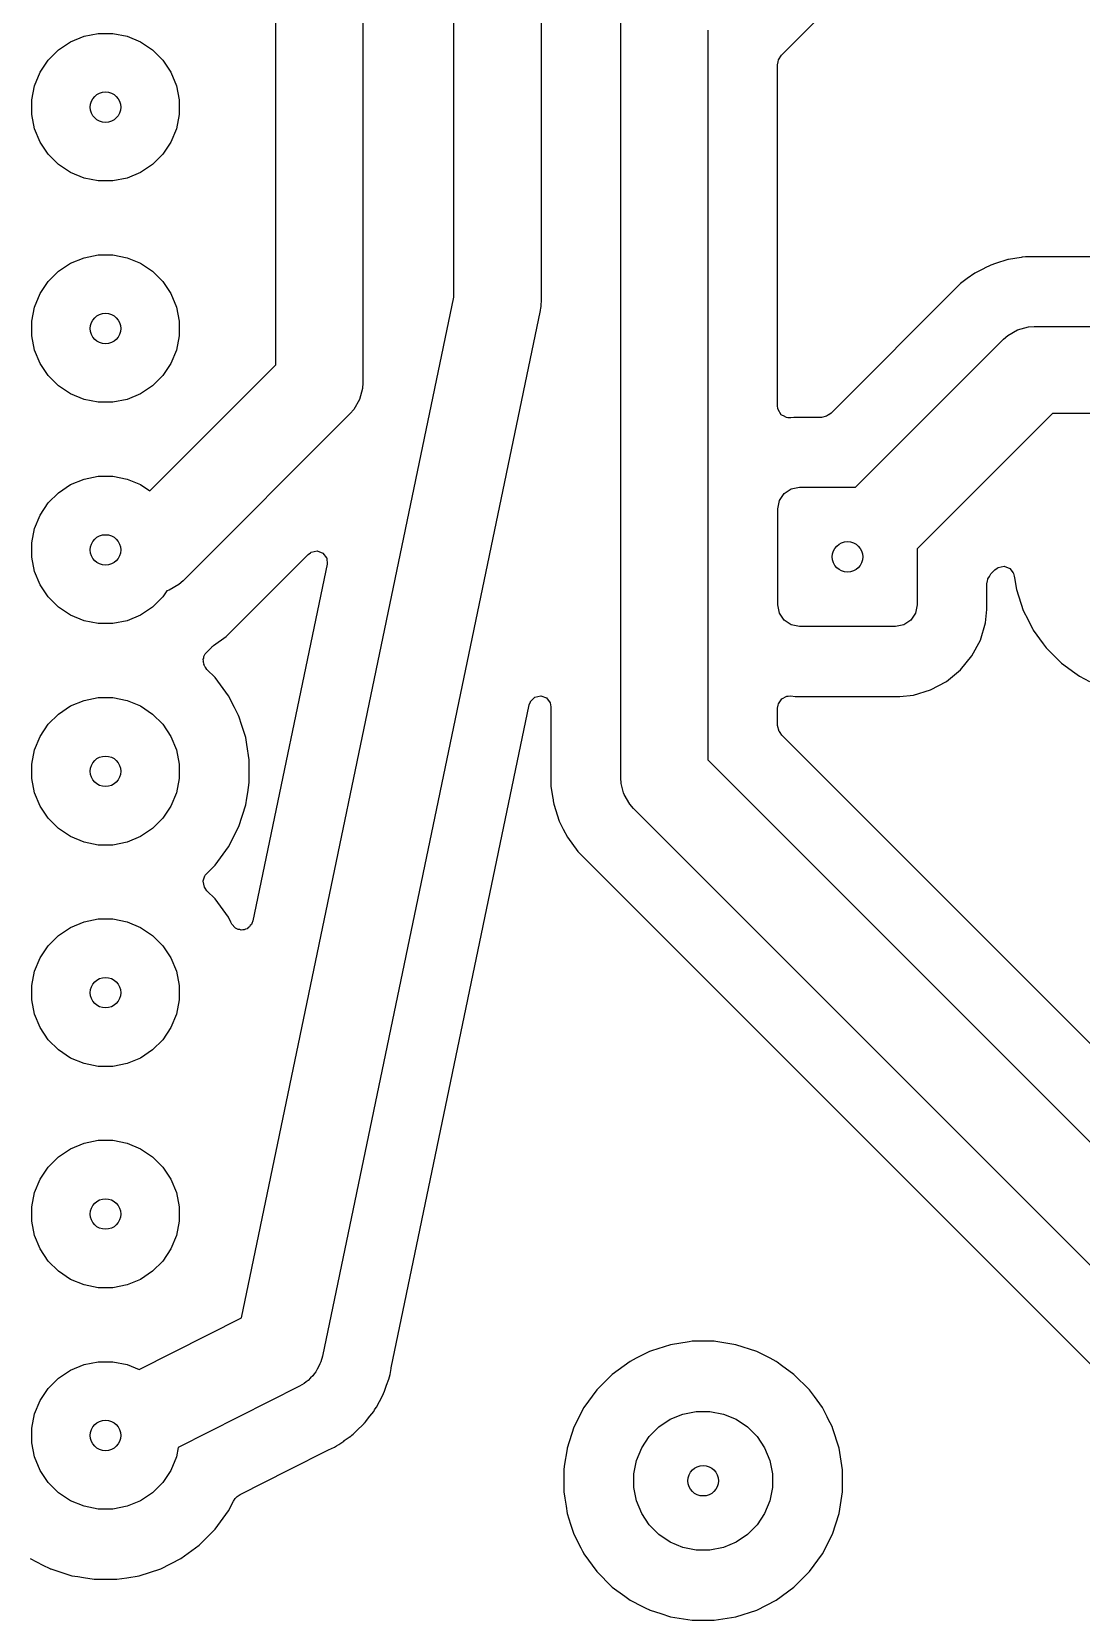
# Model space of a CAD drawing. Header units: millimetres. Extents: x 20 to 124, y -124 to -20.
# Drawn here: x 49.15 to 61.2, y -81.13 to -62.9 of the extents above; entities that cross this region are included whole.
import ezdxf

# ---------------------------------------------------------------- set-up
doc = ezdxf.new("R2010")
doc.units = ezdxf.units.MM
doc.layers.add('B.Cu', color=153, linetype='CONTINUOUS', true_color=0x4d7fc4)

msp = doc.modelspace()

# ---------------------------------------------------------------- linework, layer by layer
at = {"layer": 'B.Cu', "linetype": 'CONTINUOUS'}
for p, q in [((51.9552, -66.725294), (51.9552, -44.7584)), ((52.9552, -44.965506), (52.9552, -66.9324)), ((57.758028, -63.172854), (66.946534, -53.984347)), ((54, -65.948471), (54, -54.5)), ((55, -54.5), (55, -66)), ((55.9138, -71.4638), (55.9138, -62.6779)), ((49.460766, -63.112941), (49.599313, -63.020367)), ((49.599313, -63.020367), (49.753258, -62.956601)), ((49.753258, -62.956601), (49.916685, -62.924093)), ((49.916685, -62.924093), (50.083315, -62.924093)), ((50.083315, -62.924093), (50.246742, -62.956601)), ((50.246742, -62.956601), (50.400687, -63.020367)), ((50.400687, -63.020367), (50.539234, -63.112941)), ((56.9138, -62.885006), (56.9138, -71.256693)), ((49.250367, -63.369313), (49.342941, -63.230766)), ((49.342941, -63.230766), (49.460766, -63.112941)), ((50.539234, -63.112941), (50.657059, -63.230766)), ((50.657059, -63.230766), (50.749633, -63.369313)), ((57.719322, -63.250841), (57.726734, -63.225596)), ((57.726734, -63.225596), (57.758028, -63.172854)), ((49.186601, -63.523258), (49.250367, -63.369313)), ((50.749633, -63.369313), (50.813399, -63.523258)), ((57.7143, -63.285774), (57.719322, -63.250841)), ((57.7143, -67.196104), (57.7143, -63.285774)), ((49.154093, -63.686685), (49.186601, -63.523258)), ((50.813399, -63.523258), (50.845907, -63.686685)), ((49.154093, -63.853315), (49.154093, -63.686685)), ((50.845907, -63.686685), (50.845907, -63.853315)), ((49.186601, -64.016742), (49.154093, -63.853315)), ((50.845907, -63.853315), (50.813399, -64.016742)), ((49.250367, -64.170687), (49.186601, -64.016742)), ((50.813399, -64.016742), (50.749633, -64.170687)), ((49.342941, -64.309234), (49.250367, -64.170687)), ((49.460766, -64.427059), (49.342941, -64.309234)), ((50.657059, -64.309234), (50.539234, -64.427059)), ((50.749633, -64.170687), (50.657059, -64.309234)), ((49.599313, -64.519633), (49.460766, -64.427059)), ((49.753258, -64.583399), (49.599313, -64.519633)), ((50.400687, -64.519633), (50.246742, -64.583399)), ((50.539234, -64.427059), (50.400687, -64.519633)), ((49.916685, -64.615907), (49.753258, -64.583399)), ((50.083315, -64.615907), (49.916685, -64.615907)), ((50.246742, -64.583399), (50.083315, -64.615907)), ((49.460766, -65.652941), (49.599313, -65.560367)), ((49.599313, -65.560367), (49.753258, -65.496601)), ((49.753258, -65.496601), (49.916685, -65.464093)), ((49.916685, -65.464093), (50.083315, -65.464093)), ((50.083315, -65.464093), (50.246742, -65.496601)), ((50.246742, -65.496601), (50.400687, -65.560367)), ((50.400687, -65.560367), (50.539234, -65.652941)), ((60.161876, -65.580981), (60.089632, -65.617793)), ((60.214086, -65.564016), (60.161876, -65.580981)), ((60.214119, -65.564003), (60.214086, -65.564016)), ((60.356561, -65.517723), (60.214119, -65.564003)), ((60.358795, -65.517369), (60.356561, -65.517723)), ((60.366204, -65.516195), (60.358795, -65.517369)), ((60.366209, -65.516195), (60.366204, -65.516195)), ((60.511879, -65.493123), (60.366209, -65.516195)), ((60.523596, -65.491267), (60.511879, -65.493123)), ((60.558745, -65.4857), (60.523596, -65.491267)), ((66.942475, -65.4857), (60.558745, -65.4857)), ((49.250367, -65.909313), (49.342941, -65.770766)), ((49.342941, -65.770766), (49.460766, -65.652941)), ((50.539234, -65.652941), (50.657059, -65.770766)), ((50.657059, -65.770766), (50.749633, -65.909313)), ((59.813875, -65.794238), (58.327541, -67.280573)), ((59.813876, -65.794238), (59.813875, -65.794238)), ((59.813878, -65.794236), (59.813876, -65.794238)), ((59.89229, -65.737266), (59.813878, -65.794236)), ((59.979481, -65.673917), (59.89229, -65.737266)), ((60.086229, -65.619526), (59.979481, -65.673917)), ((60.08624, -65.61952), (60.086229, -65.619526)), ((60.089632, -65.617793), (60.08624, -65.61952)), ((49.186601, -66.063258), (49.250367, -65.909313)), ((50.749633, -65.909313), (50.813399, -66.063258)), ((51.559629, -77.662248), (54, -65.948471)), ((49.154093, -66.226685), (49.186601, -66.063258)), ((50.813399, -66.063258), (50.845907, -66.226685)), ((54.98949, -66.101977), (52.48949, -78.101977)), ((54.993486, -66.073606), (54.98949, -66.101977)), ((54.995722, -66.065263), (54.993486, -66.073606)), ((54.996644, -66.051185), (54.995722, -66.065263)), ((54.998613, -66.037213), (54.996644, -66.051185)), ((55, -66), (54.998126, -66.028588)), ((54.998126, -66.028588), (54.998613, -66.037213)), ((49.154093, -66.393315), (49.154093, -66.226685)), ((50.845907, -66.226685), (50.845907, -66.393315)), ((60.356719, -66.389523), (60.469758, -66.32426)), ((60.469758, -66.32426), (60.595837, -66.290477)), ((60.595837, -66.290477), (60.595852, -66.290477)), ((60.595852, -66.290477), (60.6611, -66.2862)), ((60.6611, -66.2862), (67.55, -66.2862)), ((49.186601, -66.556742), (49.154093, -66.393315)), ((50.845907, -66.393315), (50.813399, -66.556742)), ((58.610194, -68.13), (60.307547, -66.432647)), ((60.307547, -66.432647), (60.35671, -66.389531)), ((60.35671, -66.389531), (60.356719, -66.389523)), ((49.250367, -66.710687), (49.186601, -66.556742)), ((50.813399, -66.556742), (50.749633, -66.710687)), ((49.342941, -66.849234), (49.250367, -66.710687)), ((49.460766, -66.967059), (49.342941, -66.849234)), ((50.508253, -68.17224), (51.9552, -66.725294)), ((50.657059, -66.849234), (50.539234, -66.967059)), ((50.749633, -66.710687), (50.657059, -66.849234)), ((49.599313, -67.059633), (49.460766, -66.967059)), ((49.753258, -67.123399), (49.599313, -67.059633)), ((50.400687, -67.059633), (50.246742, -67.123399)), ((50.539234, -66.967059), (50.400687, -67.059633)), ((52.950923, -66.997663), (52.917232, -67.123399)), ((52.9552, -66.9324), (52.950923, -66.997647)), ((52.950923, -66.997647), (52.950923, -66.997663)), ((49.916685, -67.155907), (49.753258, -67.123399)), ((50.083315, -67.155907), (49.916685, -67.155907)), ((50.246742, -67.123399), (50.083315, -67.155907)), ((52.851861, -67.236796), (52.808753, -67.285953)), ((52.851877, -67.236781), (52.851861, -67.236796)), ((52.91714, -67.123742), (52.851877, -67.236781)), ((52.917232, -67.123399), (52.91714, -67.123742)), ((57.718572, -67.22837), (57.7143, -67.196104)), ((57.721783, -67.240285), (57.718572, -67.22837)), ((57.756211, -67.298019), (57.721783, -67.240285)), ((52.808753, -67.285953), (50.891153, -69.203553)), ((57.797337, -67.319064), (57.756211, -67.298019)), ((57.799544, -67.321156), (57.797337, -67.319064)), ((57.802531, -67.321722), (57.799544, -67.321156)), ((57.81841, -67.329848), (57.802531, -67.321722)), ((57.832939, -67.332603), (57.81841, -67.329848)), ((57.86819, -67.334177), (57.832939, -67.332603)), ((57.898975, -67.331146), (57.86819, -67.334177)), ((57.898976, -67.331146), (57.898975, -67.331146)), ((57.91012, -67.330048), (57.898976, -67.331146)), ((57.915692, -67.3295), (57.91012, -67.330048)), ((58.216772, -67.3295), (57.915692, -67.3295)), ((58.276202, -67.31433), (58.216772, -67.3295)), ((58.29929, -67.301722), (58.276202, -67.31433)), ((58.304236, -67.298019), (58.29929, -67.301722)), ((58.327541, -67.280573), (58.304236, -67.298019)), ((60.868206, -67.2862), (59.3173, -68.837106)), ((67.55, -67.2862), (60.868206, -67.2862)), ((49.460766, -68.192941), (49.599313, -68.100367)), ((49.599313, -68.100367), (49.753258, -68.036601)), ((49.753258, -68.036601), (49.916685, -68.004093)), ((49.916685, -68.004093), (50.083315, -68.004093)), ((50.083315, -68.004093), (50.246742, -68.036601)), ((50.246742, -68.036601), (50.400687, -68.100367)), ((50.400687, -68.100367), (50.508253, -68.17224)), ((57.790523, -68.203223), (57.871629, -68.14903)), ((57.871629, -68.14903), (57.9673, -68.13)), ((57.9673, -68.13), (58.610194, -68.13)), ((49.250367, -68.449313), (49.342941, -68.310766)), ((49.342941, -68.310766), (49.460766, -68.192941)), ((57.7173, -68.38), (57.73633, -68.284329)), ((57.73633, -68.284329), (57.790523, -68.203223)), ((49.186601, -68.603258), (49.250367, -68.449313)), ((57.7173, -69.48), (57.7173, -68.38)), ((49.154093, -68.766685), (49.186601, -68.603258)), ((49.154093, -68.933315), (49.154093, -68.766685)), ((52.324303, -68.902479), (52.352549, -68.881334)), ((52.352549, -68.881334), (52.362484, -68.875909)), ((52.362484, -68.875909), (52.430755, -68.861059)), ((52.430755, -68.861059), (52.496219, -68.885476)), ((52.496219, -68.885476), (52.53809, -68.94141)), ((59.3173, -68.837106), (59.3173, -69.48)), ((49.186601, -69.096742), (49.154093, -68.933315)), ((51.384819, -69.841966), (52.324303, -68.902479)), ((52.544061, -69.012069), (51.691622, -73.103777)), ((52.53809, -68.94141), (52.538097, -68.941429)), ((52.538097, -68.941429), (52.538856, -68.943465)), ((52.538856, -68.943465), (52.544061, -69.012069)), ((60.206644, -69.079839), (60.234896, -69.05869)), ((60.234896, -69.05869), (60.246263, -69.052483)), ((60.246263, -69.052483), (60.314537, -69.037635)), ((60.314537, -69.037635), (60.38, -69.062055)), ((60.38, -69.062055), (60.419906, -69.113053)), ((49.250367, -69.250687), (49.186601, -69.096742)), ((49.342941, -69.389234), (49.250367, -69.250687)), ((50.841981, -69.246677), (50.728942, -69.31194)), ((50.841996, -69.246661), (50.841981, -69.246677)), ((50.891153, -69.203553), (50.841996, -69.246661)), ((60.1178, -69.237875), (60.122064, -69.205638)), ((60.1178, -69.531608), (60.1178, -69.237875)), ((60.122064, -69.205638), (60.122432, -69.204269)), ((60.122432, -69.204269), (60.126443, -69.19061)), ((60.126443, -69.19061), (60.127844, -69.184167)), ((60.127844, -69.184167), (60.128633, -69.181239)), ((60.128633, -69.181239), (60.145332, -69.153914)), ((60.145332, -69.153914), (60.160679, -69.125804)), ((60.160679, -69.125804), (60.206644, -69.079839)), ((60.419906, -69.113053), (60.423513, -69.121589)), ((60.423513, -69.121589), (60.431764, -69.150448)), ((60.431764, -69.150448), (60.434653, -69.16868)), ((60.434653, -69.16868), (60.434652, -69.16868)), ((60.434652, -69.16868), (60.434654, -69.168688)), ((60.434654, -69.168688), (60.45621, -69.304786)), ((49.460766, -69.507059), (49.342941, -69.389234)), ((50.657059, -69.389234), (50.539234, -69.507059)), ((50.704291, -69.318545), (50.657059, -69.389234)), ((50.728942, -69.31194), (50.704291, -69.318545)), ((60.45621, -69.304786), (60.45621, -69.304789)), ((60.45621, -69.304789), (60.534061, -69.544385)), ((49.599313, -69.599633), (49.460766, -69.507059)), ((49.753258, -69.663399), (49.599313, -69.599633)), ((50.400687, -69.599633), (50.246742, -69.663399)), ((50.539234, -69.507059), (50.400687, -69.599633)), ((57.73633, -69.575671), (57.7173, -69.48)), ((57.790523, -69.656777), (57.73633, -69.575671)), ((59.29827, -69.575671), (59.244077, -69.656777)), ((59.3173, -69.48), (59.29827, -69.575671)), ((60.1026, -69.685934), (60.1178, -69.531608)), ((60.534061, -69.544385), (60.58934, -69.652877)), ((49.916685, -69.695907), (49.753258, -69.663399)), ((50.083315, -69.695907), (49.916685, -69.695907)), ((50.246742, -69.663399), (50.083315, -69.695907)), ((57.871629, -69.71097), (57.790523, -69.656777)), ((57.9673, -69.73), (57.871629, -69.71097)), ((59.0673, -69.73), (57.9673, -69.73)), ((59.162971, -69.71097), (59.0673, -69.73)), ((59.244077, -69.656777), (59.162971, -69.71097)), ((60.042532, -69.883954), (60.1026, -69.685934)), ((60.58934, -69.652877), (60.59151, -69.657134)), ((60.59151, -69.657134), (60.639473, -69.751267)), ((60.639473, -69.751267), (60.642743, -69.757683)), ((60.642743, -69.757683), (60.64843, -69.768844)), ((60.64843, -69.768844), (60.648436, -69.768855)), ((60.648436, -69.768855), (60.762347, -69.92564)), ((51.158105, -70.026052), (51.21861, -69.965547)), ((51.21861, -69.965547), (51.225725, -69.958968)), ((51.225725, -69.958968), (51.233148, -69.952629)), ((51.233148, -69.952629), (51.240758, -69.94663)), ((51.240758, -69.94663), (51.384819, -69.841966)), ((59.944985, -70.06645), (60.042532, -69.883954)), ((60.762347, -69.92564), (60.796501, -69.972649)), ((60.796501, -69.972649), (60.796505, -69.972654)), ((60.796505, -69.972654), (60.79651, -69.97266)), ((60.79651, -69.97266), (60.974638, -70.150788)), ((51.121138, -70.107448), (51.121238, -70.106049)), ((51.122499, -70.107545), (51.121138, -70.107448)), ((51.121238, -70.106049), (51.121993, -70.104022)), ((51.121652, -70.101643), (51.122085, -70.098633)), ((51.121652, -70.101648), (51.121652, -70.101643)), ((51.121993, -70.104022), (51.121652, -70.101648)), ((51.122085, -70.098633), (51.123905, -70.098894)), ((51.124643, -70.122457), (51.122499, -70.107545)), ((51.122793, -70.129847), (51.124643, -70.122457)), ((51.124265, -70.134203), (51.122793, -70.129847)), ((51.123761, -70.141272), (51.124265, -70.134203)), ((51.128628, -70.150181), (51.123761, -70.141272)), ((51.123905, -70.098894), (51.127464, -70.089348)), ((51.127464, -70.089348), (51.128732, -70.071579)), ((51.130744, -70.164904), (51.128628, -70.150181)), ((51.128732, -70.071579), (51.145637, -70.040603)), ((51.129464, -70.165382), (51.130744, -70.164904)), ((51.130503, -70.168169), (51.129464, -70.165382)), ((51.131441, -70.16975), (51.130503, -70.168169)), ((51.131593, -70.170807), (51.131441, -70.16975)), ((51.145637, -70.040603), (51.14652, -70.039424)), ((51.14652, -70.039424), (51.158105, -70.026052)), ((59.81371, -70.22641), (59.944985, -70.06645)), ((60.974638, -70.150788), (60.974642, -70.150791)), ((60.974642, -70.150791), (60.974645, -70.150794)), ((60.974645, -70.150794), (60.97465, -70.150798)), ((60.97465, -70.150798), (61.127504, -70.261852)), ((51.132857, -70.173575), (51.131593, -70.170807)), ((51.133528, -70.173268), (51.132857, -70.173575)), ((51.142, -70.187549), (51.133528, -70.173268)), ((51.141111, -70.188035), (51.142, -70.187549)), ((51.143296, -70.192036), (51.141111, -70.188035)), ((51.144152, -70.193056), (51.143296, -70.192036)), ((51.145161, -70.19604), (51.144152, -70.193056)), ((51.150594, -70.203789), (51.145161, -70.19604)), ((51.164443, -70.220283), (51.150594, -70.203789)), ((51.258931, -70.314771), (51.164443, -70.220283)), ((51.411634, -70.524949), (51.258931, -70.314771)), ((59.65375, -70.357685), (59.81371, -70.22641)), ((61.127504, -70.261852), (61.178455, -70.29887)), ((61.178455, -70.29887), (61.293886, -70.357685)), ((51.479795, -70.658723), (51.411634, -70.524949)), ((54.928173, -70.539524), (54.996314, -70.52408)), ((54.996314, -70.52408), (55.061988, -70.547927)), ((57.761263, -70.557402), (57.822081, -70.528801)), ((57.822081, -70.528801), (57.834256, -70.526772)), ((57.834256, -70.526772), (57.866788, -70.525683)), ((57.866788, -70.525683), (57.915692, -70.5305)), ((57.915692, -70.5305), (57.915696, -70.5305)), ((57.915696, -70.5305), (59.118905, -70.5305)), ((59.118905, -70.5305), (59.118908, -70.5305)), ((59.118908, -70.5305), (59.273234, -70.5153)), ((59.273234, -70.5153), (59.471254, -70.455232)), ((59.471254, -70.455232), (59.65375, -70.357685)), ((49.460766, -70.732941), (49.599313, -70.640367)), ((49.599313, -70.640367), (49.753258, -70.576601)), ((49.753258, -70.576601), (49.916685, -70.544093)), ((49.916685, -70.544093), (50.083315, -70.544093)), ((50.083315, -70.544093), (50.246742, -70.576601)), ((50.246742, -70.576601), (50.400687, -70.640367)), ((50.400687, -70.640367), (50.539234, -70.732941)), ((51.486786, -70.672444), (51.479795, -70.658723)), ((51.486787, -70.672445), (51.486786, -70.672444)), ((51.526289, -70.74997), (51.486787, -70.672445)), ((53.279922, -78.232794), (54.864271, -70.627924)), ((54.864271, -70.627924), (54.876317, -70.594745)), ((54.876317, -70.594745), (54.879199, -70.589357)), ((54.879199, -70.589357), (54.928173, -70.539524)), ((55.061988, -70.547927), (55.104337, -70.603476)), ((55.104337, -70.603476), (55.105094, -70.605452)), ((55.105094, -70.605452), (55.1133, -70.649812)), ((55.1133, -70.649812), (55.1133, -71.566157)), ((57.7143, -70.665306), (57.719323, -70.630372)), ((57.7143, -70.864463), (57.7143, -70.665306)), ((57.719323, -70.630372), (57.72349, -70.61618)), ((57.72349, -70.61618), (57.761263, -70.557402)), ((49.250367, -70.989313), (49.342941, -70.850766)), ((49.342941, -70.850766), (49.460766, -70.732941)), ((50.539234, -70.732941), (50.657059, -70.850766)), ((50.657059, -70.850766), (50.749633, -70.989313)), ((51.527035, -70.751245), (51.526289, -70.74997)), ((51.527349, -70.752051), (51.527035, -70.751245)), ((51.529577, -70.756423), (51.527349, -70.752051)), ((51.529577, -70.756425), (51.529577, -70.756423)), ((51.529579, -70.756428), (51.529577, -70.756425)), ((51.564682, -70.864463), (51.529579, -70.756428)), ((51.587377, -70.934313), (51.564682, -70.864463)), ((57.733983, -70.9315), (57.7143, -70.864463)), ((49.186601, -71.143258), (49.250367, -70.989313)), ((50.749633, -70.989313), (50.813399, -71.143258)), ((51.60986, -71.003507), (51.587377, -70.934313)), ((51.622601, -71.083953), (51.60986, -71.003507)), ((57.735916, -70.934508), (57.733983, -70.9315)), ((57.735917, -70.934509), (57.735916, -70.934508)), ((57.742073, -70.945784), (57.735917, -70.934509)), ((57.763225, -70.97404), (57.742073, -70.945784)), ((64.700838, -77.911653), (57.763225, -70.97404)), ((49.154093, -71.306685), (49.186601, -71.143258)), ((50.813399, -71.143258), (50.845907, -71.306685)), ((51.6505, -71.260097), (51.622601, -71.083953)), ((51.6505, -71.519902), (51.6505, -71.260097)), ((56.9138, -71.256693), (64.392722, -78.735615)), ((49.154093, -71.473315), (49.154093, -71.306685)), ((50.845907, -71.306685), (50.845907, -71.473315)), ((49.186601, -71.636742), (49.154093, -71.473315)), ((50.845907, -71.473315), (50.813399, -71.636742)), ((51.632539, -71.633298), (51.6505, -71.519902)), ((55.1133, -71.566157), (55.13445, -71.69969)), ((55.918077, -71.529047), (55.9138, -71.4638)), ((55.918077, -71.529063), (55.918077, -71.529047)), ((55.94693, -71.636742), (55.918077, -71.529063)), ((49.250367, -71.790687), (49.186601, -71.636742)), ((49.342941, -71.929234), (49.250367, -71.790687)), ((50.749633, -71.790687), (50.657059, -71.929234)), ((50.813399, -71.636742), (50.749633, -71.790687)), ((51.529579, -72.023572), (51.60986, -71.776493)), ((51.60986, -71.776493), (51.622024, -71.69969)), ((51.622024, -71.69969), (51.632539, -71.6333)), ((51.632539, -71.6333), (51.632539, -71.633298)), ((55.13445, -71.69969), (55.137493, -71.718903)), ((55.137493, -71.718903), (55.13933, -71.7305)), ((55.13933, -71.7305), (55.145323, -71.768334)), ((55.145323, -71.768334), (55.20858, -71.963019)), ((55.95186, -71.655142), (55.94693, -71.636742)), ((56.017123, -71.768181), (55.95186, -71.655142)), ((56.017138, -71.768196), (56.017123, -71.768181)), ((56.060247, -71.817353), (56.017138, -71.768196)), ((49.460766, -72.047059), (49.342941, -71.929234)), ((50.657059, -71.929234), (50.539234, -72.047059)), ((55.20858, -71.963019), (55.255046, -72.054214)), ((63.685615, -79.442722), (56.060247, -71.817353)), ((49.599313, -72.139633), (49.460766, -72.047059)), ((49.753258, -72.203399), (49.599313, -72.139633)), ((50.400687, -72.139633), (50.246742, -72.203399)), ((50.539234, -72.047059), (50.400687, -72.139633)), ((51.411634, -72.255051), (51.529579, -72.023572)), ((55.255046, -72.054214), (55.301513, -72.145411)), ((55.301513, -72.145411), (55.421834, -72.311019)), ((49.916685, -72.235907), (49.753258, -72.203399)), ((50.083315, -72.235907), (49.916685, -72.235907)), ((50.246742, -72.203399), (50.083315, -72.235907)), ((51.258931, -72.465229), (51.411634, -72.255051)), ((55.421834, -72.311019), (55.421836, -72.311021)), ((55.421836, -72.311021), (62.859618, -79.748803)), ((51.161257, -72.562902), (51.258931, -72.465229)), ((51.120952, -72.650051), (51.121081, -72.648242)), ((51.135804, -72.718311), (51.120952, -72.650051)), ((51.121081, -72.648242), (51.140447, -72.590047)), ((51.143296, -72.732032), (51.135804, -72.718311)), ((51.140447, -72.590047), (51.14464, -72.583523)), ((51.14464, -72.583523), (51.161257, -72.562902)), ((51.164448, -72.760288), (51.143296, -72.732032)), ((51.258931, -72.854771), (51.164448, -72.760288)), ((51.411634, -73.064949), (51.258931, -72.854771)), ((49.753258, -73.116601), (49.916685, -73.084093)), ((49.916685, -73.084093), (50.083315, -73.084093)), ((50.083315, -73.084093), (50.246742, -73.116601)), ((51.44031, -73.121229), (51.411634, -73.064949)), ((49.460766, -73.272941), (49.599313, -73.180367)), ((49.599313, -73.180367), (49.753258, -73.116601)), ((50.246742, -73.116601), (50.400687, -73.180367)), ((50.400687, -73.180367), (50.539234, -73.272941)), ((51.45103, -73.142268), (51.44031, -73.121229)), ((51.48809, -73.185897), (51.45103, -73.142268)), ((51.491474, -73.188385), (51.48809, -73.185897)), ((51.522601, -73.205022), (51.491474, -73.188385)), ((51.540386, -73.206134), (51.522601, -73.205022)), ((51.557147, -73.212217), (51.540386, -73.206134)), ((51.57454, -73.208271), (51.557147, -73.212217)), ((51.592334, -73.209385), (51.57454, -73.208271)), ((51.607899, -73.200704), (51.592334, -73.209385)), ((51.625286, -73.196761), (51.607899, -73.200704)), ((51.637784, -73.184038), (51.625286, -73.196761)), ((51.653356, -73.175355), (51.637784, -73.184038)), ((51.661758, -73.159634), (51.653356, -73.175355)), ((51.674251, -73.146919), (51.661758, -73.159634)), ((51.679582, -73.136947), (51.674251, -73.146919)), ((51.691622, -73.103777), (51.679582, -73.136947)), ((49.250367, -73.529313), (49.342941, -73.390766)), ((49.342941, -73.390766), (49.460766, -73.272941)), ((50.539234, -73.272941), (50.657059, -73.390766)), ((50.657059, -73.390766), (50.749633, -73.529313)), ((49.186601, -73.683258), (49.250367, -73.529313)), ((50.749633, -73.529313), (50.813399, -73.683258)), ((49.154093, -73.846685), (49.186601, -73.683258)), ((50.813399, -73.683258), (50.845907, -73.846685)), ((49.154093, -74.013315), (49.154093, -73.846685)), ((50.845907, -73.846685), (50.845907, -74.013315)), ((49.186601, -74.176742), (49.154093, -74.013315)), ((49.250367, -74.330687), (49.186601, -74.176742)), ((50.813399, -74.176742), (50.749633, -74.330687)), ((50.845907, -74.013315), (50.813399, -74.176742)), ((49.342941, -74.469234), (49.250367, -74.330687)), ((50.749633, -74.330687), (50.657059, -74.469234)), ((49.460766, -74.587059), (49.342941, -74.469234)), ((50.657059, -74.469234), (50.539234, -74.587059)), ((49.599313, -74.679633), (49.460766, -74.587059)), ((49.753258, -74.743399), (49.599313, -74.679633)), ((50.400687, -74.679633), (50.246742, -74.743399)), ((50.539234, -74.587059), (50.400687, -74.679633)), ((49.916685, -74.775907), (49.753258, -74.743399)), ((50.083315, -74.775907), (49.916685, -74.775907)), ((50.246742, -74.743399), (50.083315, -74.775907)), ((49.753258, -75.656601), (49.916685, -75.624093)), ((49.916685, -75.624093), (50.083315, -75.624093)), ((50.083315, -75.624093), (50.246742, -75.656601)), ((49.342941, -75.930766), (49.460766, -75.812941)), ((49.460766, -75.812941), (49.599313, -75.720367)), ((49.599313, -75.720367), (49.753258, -75.656601)), ((50.246742, -75.656601), (50.400687, -75.720367)), ((50.400687, -75.720367), (50.539234, -75.812941)), ((50.539234, -75.812941), (50.657059, -75.930766)), ((49.250367, -76.069313), (49.342941, -75.930766)), ((50.657059, -75.930766), (50.749633, -76.069313)), ((49.186601, -76.223258), (49.250367, -76.069313)), ((50.749633, -76.069313), (50.813399, -76.223258)), ((49.154093, -76.386685), (49.186601, -76.223258)), ((50.813399, -76.223258), (50.845907, -76.386685)), ((49.154093, -76.553315), (49.154093, -76.386685)), ((50.845907, -76.386685), (50.845907, -76.553315)), ((49.186601, -76.716742), (49.154093, -76.553315)), ((49.250367, -76.870687), (49.186601, -76.716742)), ((50.813399, -76.716742), (50.749633, -76.870687)), ((50.845907, -76.553315), (50.813399, -76.716742)), ((49.342941, -77.009234), (49.250367, -76.870687)), ((50.749633, -76.870687), (50.657059, -77.009234)), ((49.460766, -77.127059), (49.342941, -77.009234)), ((50.657059, -77.009234), (50.539234, -77.127059)), ((49.599313, -77.219633), (49.460766, -77.127059)), ((49.753258, -77.283399), (49.599313, -77.219633)), ((50.400687, -77.219633), (50.246742, -77.283399)), ((50.539234, -77.127059), (50.400687, -77.219633)), ((49.916685, -77.315907), (49.753258, -77.283399)), ((50.083315, -77.315907), (49.916685, -77.315907)), ((50.246742, -77.283399), (50.083315, -77.315907)), ((50.386704, -78.254575), (51.559629, -77.662248)), ((56.485209, -77.96891), (56.268929, -78.039185)), ((56.485212, -77.96891), (56.485209, -77.96891)), ((56.70074, -77.934774), (56.485212, -77.96891)), ((56.700866, -77.934754), (56.70074, -77.934774)), ((56.734038, -77.9295), (56.700866, -77.934754)), ((56.734039, -77.9295), (56.734038, -77.9295)), ((56.985961, -77.9295), (56.734039, -77.9295)), ((56.985962, -77.9295), (56.985961, -77.9295)), ((57.006911, -77.932818), (56.985962, -77.9295)), ((57.234729, -77.9689), (57.006911, -77.932818)), ((57.234782, -77.968909), (57.234729, -77.9689)), ((57.234785, -77.96891), (57.234779, -77.968909)), ((57.234779, -77.968909), (57.234782, -77.968909)), ((57.474383, -78.04676), (57.234785, -77.96891)), ((49.753258, -78.196601), (49.916685, -78.164093)), ((49.916685, -78.164093), (50.083315, -78.164093)), ((50.083315, -78.164093), (50.246742, -78.196601)), ((52.471991, -78.164996), (52.459313, -78.190127)), ((52.48949, -78.101977), (52.471991, -78.164996)), ((56.021147, -78.161134), (55.817367, -78.309188)), ((56.091253, -78.125413), (56.021147, -78.161134)), ((56.245616, -78.04676), (56.091253, -78.125413)), ((56.268929, -78.039185), (56.245616, -78.04676)), ((57.628747, -78.125413), (57.474383, -78.04676)), ((57.698845, -78.16113), (57.628747, -78.125413)), ((57.698847, -78.161131), (57.698845, -78.16113)), ((57.698848, -78.161132), (57.698847, -78.161131)), ((57.709443, -78.16883), (57.698848, -78.161132)), ((57.709445, -78.168831), (57.709443, -78.16883)), ((57.760362, -78.205824), (57.709445, -78.168831)), ((49.342941, -78.470766), (49.460766, -78.352941)), ((49.460766, -78.352941), (49.599313, -78.260367)), ((49.599313, -78.260367), (49.753258, -78.196601)), ((50.246742, -78.196601), (50.386704, -78.254575)), ((52.351164, -78.351), (52.326259, -78.378887)), ((52.379032, -78.32609), (52.351164, -78.351)), ((52.394449, -78.302535), (52.379032, -78.32609)), ((52.413205, -78.281535), (52.394449, -78.302535)), ((52.43004, -78.248159), (52.413205, -78.281535)), ((52.450515, -78.216879), (52.43004, -78.248159)), ((52.459313, -78.190127), (52.450515, -78.216879)), ((53.226308, -78.43395), (53.252289, -78.365443)), ((53.252289, -78.365443), (53.258246, -78.336844)), ((53.258246, -78.336844), (53.267373, -78.309098)), ((53.267373, -78.309098), (53.27844, -78.240806)), ((53.27844, -78.240806), (53.278905, -78.238129)), ((53.278905, -78.238129), (53.279398, -78.235466)), ((53.279398, -78.235466), (53.279922, -78.232794)), ((55.817338, -78.30921), (55.63921, -78.487338)), ((55.817367, -78.309188), (55.817338, -78.30921)), ((57.902649, -78.309201), (57.760362, -78.205824)), ((57.902654, -78.309205), (57.902649, -78.309201)), ((57.902655, -78.309206), (57.902654, -78.309205)), ((57.90266, -78.30921), (57.902655, -78.309206)), ((58.080786, -78.487336), (57.90266, -78.30921)), ((49.250367, -78.609313), (49.342941, -78.470766)), ((52.22539, -78.446317), (50.83493, -79.148499)), ((52.281718, -78.413079), (52.22539, -78.446317)), ((52.302703, -78.394319), (52.281718, -78.413079)), ((52.326259, -78.378887), (52.302703, -78.394319)), ((53.179703, -78.556844), (53.190059, -78.529534)), ((53.190059, -78.529534), (53.203416, -78.503553)), ((53.203416, -78.503553), (53.226308, -78.43395)), ((55.639188, -78.487367), (55.491134, -78.691147)), ((55.63921, -78.487338), (55.639188, -78.487367)), ((58.080794, -78.487345), (58.080786, -78.487336)), ((58.080812, -78.487369), (58.080794, -78.487345)), ((58.136622, -78.564185), (58.080812, -78.487369)), ((49.186601, -78.763258), (49.250367, -78.609313)), ((53.033902, -78.789528), (53.078069, -78.734535)), ((53.078069, -78.734535), (53.08911, -78.715228)), ((53.08911, -78.715228), (53.096685, -78.703559)), ((53.096685, -78.703559), (53.109826, -78.68561)), ((53.109826, -78.68561), (53.143327, -78.62044)), ((53.143327, -78.62044), (53.179703, -78.556844)), ((55.491134, -78.691147), (55.376759, -78.915618)), ((56.627772, -78.764448), (56.781586, -78.733852)), ((56.781586, -78.733852), (56.938414, -78.733852)), ((56.938414, -78.733852), (57.092228, -78.764448)), ((58.136623, -78.564187), (58.136622, -78.564185)), ((58.136624, -78.564189), (58.136623, -78.564187)), ((58.22887, -78.691155), (58.136624, -78.564189)), ((58.283084, -78.797556), (58.22887, -78.691155)), ((49.154093, -78.926685), (49.186601, -78.763258)), ((52.89578, -78.943256), (52.94989, -78.894139)), ((52.94989, -78.894139), (52.963821, -78.87679)), ((52.963821, -78.87679), (52.970815, -78.869018)), ((52.970815, -78.869018), (52.975607, -78.863988)), ((52.975607, -78.863988), (52.988906, -78.850787)), ((52.988906, -78.850786), (52.98891, -78.850783)), ((52.988906, -78.850787), (52.988906, -78.850786)), ((52.98891, -78.850783), (53.030568, -78.793876)), ((53.030568, -78.793876), (53.033902, -78.789528)), ((55.376759, -78.915618), (55.29891, -79.15521)), ((56.241592, -79.022485), (56.352485, -78.911592)), ((56.352485, -78.911592), (56.482883, -78.824463)), ((56.482883, -78.824463), (56.627772, -78.764448)), ((57.092228, -78.764448), (57.237117, -78.824463)), ((57.237117, -78.824463), (57.367515, -78.911592)), ((57.367515, -78.911592), (57.478408, -79.022485)), ((58.295364, -78.821656), (58.283084, -78.797555)), ((58.283084, -78.797555), (58.283084, -78.797556)), ((58.339956, -78.909172), (58.295364, -78.821656)), ((58.340689, -78.910425), (58.339956, -78.909172)), ((58.340999, -78.91122), (58.340689, -78.910425)), ((58.343239, -78.915616), (58.340999, -78.91122)), ((58.343239, -78.915618), (58.343239, -78.915616)), ((58.343241, -78.915621), (58.343239, -78.915618)), ((58.345851, -78.923654), (58.343241, -78.915621)), ((49.154093, -79.093315), (49.154093, -78.926685)), ((49.186601, -79.256742), (49.154093, -79.093315)), ((52.677603, -79.114733), (52.733757, -79.074241)), ((52.733757, -79.074241), (52.735842, -79.072772)), ((52.735842, -79.072772), (52.73827, -79.071102)), ((52.73827, -79.071102), (52.740383, -79.069683)), ((52.740383, -79.069683), (52.798321, -79.031726)), ((52.798321, -79.031726), (52.81479, -79.016774)), ((52.81479, -79.016774), (52.825609, -79.008011)), ((52.825609, -79.008011), (52.843642, -78.995009)), ((52.843642, -78.995009), (52.894014, -78.944997)), ((52.894014, -78.944997), (52.89578, -78.943256)), ((56.154463, -79.152883), (56.241592, -79.022485)), ((57.478408, -79.022485), (57.565537, -79.152883)), ((58.345853, -78.923659), (58.345851, -78.923654)), ((58.421089, -79.15521), (58.345853, -78.923659)), ((49.250367, -79.410687), (49.186601, -79.256742)), ((50.813399, -79.256742), (50.749633, -79.410687)), ((50.83493, -79.148499), (50.813399, -79.256742)), ((52.10472, -79.404038), (52.560284, -79.173979)), ((52.560284, -79.173979), (52.627095, -79.143909)), ((52.627095, -79.143909), (52.651529, -79.1279)), ((52.651529, -79.1279), (52.677603, -79.114733)), ((55.297491, -79.164172), (55.265913, -79.363548)), ((55.297492, -79.164169), (55.297491, -79.164172)), ((55.29891, -79.15521), (55.297492, -79.164169)), ((56.094448, -79.297772), (56.154463, -79.152883)), ((57.565537, -79.152883), (57.625552, -79.297772)), ((58.421089, -79.155211), (58.421089, -79.15521)), ((58.42109, -79.155215), (58.421089, -79.155211)), ((58.4605, -79.404038), (58.42109, -79.155215)), ((49.342941, -79.549234), (49.250367, -79.410687)), ((50.749633, -79.410687), (50.657059, -79.549234)), ((51.544039, -79.687181), (52.10472, -79.404038)), ((55.265913, -79.363548), (55.2595, -79.404038)), ((55.2595, -79.404038), (55.2595, -79.655962)), ((56.063852, -79.451586), (56.094448, -79.297772)), ((56.063852, -79.608414), (56.063852, -79.451586)), ((57.625552, -79.297772), (57.656148, -79.451586)), ((57.656148, -79.451586), (57.656148, -79.608414)), ((58.4605, -79.655962), (58.4605, -79.404038)), ((49.460766, -79.667059), (49.342941, -79.549234)), ((50.657059, -79.549234), (50.539234, -79.667059)), ((56.094448, -79.762228), (56.063852, -79.608414)), ((57.656148, -79.608414), (57.625552, -79.762228)), ((49.599313, -79.759633), (49.460766, -79.667059)), ((49.753258, -79.823399), (49.599313, -79.759633)), ((49.916685, -79.855907), (49.753258, -79.823399)), ((50.246742, -79.823399), (50.083315, -79.855907)), ((50.400687, -79.759633), (50.246742, -79.823399)), ((50.539234, -79.667059), (50.400687, -79.759633)), ((51.411634, -79.875051), (51.468156, -79.764117)), ((51.468156, -79.764117), (51.488484, -79.735282)), ((51.488484, -79.735282), (51.509791, -79.712722)), ((51.509791, -79.712722), (51.544039, -79.687181)), ((55.2595, -79.655962), (55.271045, -79.728852)), ((55.271045, -79.728852), (55.285914, -79.82273)), ((55.285914, -79.82273), (55.285914, -79.822731)), ((55.285914, -79.822731), (55.298909, -79.904785)), ((56.154463, -79.907117), (56.094448, -79.762228)), ((57.625552, -79.762228), (57.565537, -79.907117)), ((58.42109, -79.904785), (58.4605, -79.655962)), ((50.083315, -79.855907), (49.916685, -79.855907)), ((51.258931, -80.085229), (51.411634, -79.875051)), ((55.298909, -79.904785), (55.338469, -80.026536)), ((56.241592, -80.037515), (56.154463, -79.907117)), ((57.565537, -79.907117), (57.478408, -80.037515)), ((58.343241, -80.144379), (58.42109, -79.904785)), ((51.075229, -80.268931), (51.258931, -80.085229)), ((55.338469, -80.026536), (55.376759, -80.144381)), ((55.376759, -80.144381), (55.376761, -80.144385)), ((55.376761, -80.144385), (55.455413, -80.298747)), ((56.352485, -80.148408), (56.241592, -80.037515)), ((56.482883, -80.235537), (56.352485, -80.148408)), ((57.367515, -80.148408), (57.237117, -80.235537)), ((57.478408, -80.037515), (57.367515, -80.148408)), ((58.22887, -80.368845), (58.343241, -80.144379)), ((50.865051, -80.421634), (51.075229, -80.268931)), ((55.455413, -80.298747), (55.455413, -80.298748)), ((55.455413, -80.298748), (55.475515, -80.3382)), ((55.475515, -80.3382), (55.488508, -80.3637)), ((55.488508, -80.3637), (55.491132, -80.368848)), ((55.491132, -80.368848), (55.639201, -80.572649)), ((56.627772, -80.295552), (56.482883, -80.235537)), ((56.781586, -80.326148), (56.627772, -80.295552)), ((56.938414, -80.326148), (56.781586, -80.326148)), ((57.092228, -80.295552), (56.938414, -80.326148)), ((57.237117, -80.235537), (57.092228, -80.295552)), ((58.080793, -80.572656), (58.22887, -80.368845)), ((49.134949, -80.421634), (49.282445, -80.496787)), ((49.282445, -80.496787), (49.359977, -80.536292)), ((49.359977, -80.536292), (49.361583, -80.537233)), ((49.361583, -80.537233), (49.365306, -80.539036)), ((49.365306, -80.539036), (49.367281, -80.540017)), ((49.367281, -80.540017), (49.371041, -80.541077)), ((49.371041, -80.541077), (49.613507, -80.61986)), ((50.386493, -80.61986), (50.633572, -80.539579)), ((50.633572, -80.539579), (50.865051, -80.421634)), ((49.613507, -80.61986), (49.681235, -80.630586)), ((49.681235, -80.630586), (49.745545, -80.640772)), ((49.745545, -80.640772), (49.745644, -80.640787)), ((49.745644, -80.640787), (49.745706, -80.640797)), ((49.745706, -80.640797), (49.870098, -80.6605)), ((49.870098, -80.6605), (49.870103, -80.6605)), ((49.870103, -80.6605), (50.129901, -80.6605)), ((50.129901, -80.6605), (50.129902, -80.6605)), ((50.129902, -80.6605), (50.244898, -80.642286)), ((50.244898, -80.642286), (50.386493, -80.61986)), ((55.639201, -80.572649), (55.639205, -80.572654)), ((55.639205, -80.572654), (55.63921, -80.57266)), ((55.63921, -80.57266), (55.817338, -80.750788)), ((57.902656, -80.750793), (58.080793, -80.572656)), ((55.817338, -80.750788), (55.817342, -80.750791)), ((55.817342, -80.750791), (55.817345, -80.750794)), ((55.817345, -80.750794), (55.81735, -80.750798)), ((55.81735, -80.750798), (55.959647, -80.854182)), ((55.959647, -80.854182), (56.021155, -80.89887)), ((56.021155, -80.89887), (56.164184, -80.971747)), ((57.474379, -81.013241), (57.698845, -80.89887)), ((57.698845, -80.89887), (57.902656, -80.750793)), ((56.164184, -80.971747), (56.164183, -80.971747)), ((56.164183, -80.971747), (56.200752, -80.990379)), ((56.200752, -80.990379), (56.242775, -81.011791)), ((56.242775, -81.011791), (56.246488, -81.013684)), ((56.246488, -81.013684), (56.250243, -81.014743)), ((56.250243, -81.014743), (56.374049, -81.05497)), ((56.374049, -81.05497), (56.485215, -81.09109)), ((56.485215, -81.09109), (56.734038, -81.1305)), ((56.985962, -81.1305), (57.234785, -81.09109)), ((57.234785, -81.09109), (57.474379, -81.013241)), ((56.734038, -81.1305), (56.734039, -81.1305)), ((56.734039, -81.1305), (56.985961, -81.1305)), ((56.985961, -81.1305), (56.985962, -81.1305))]:
    msp.add_line(p, q, dxfattribs=at)
at = {"layer": 'B.Cu'}
for centre in [(50, -63.77), (50, -63.77), (50, -66.31), (50, -66.31), (50, -68.85), (50, -68.85), (58.5173, -68.93), (58.5173, -68.93), (50, -71.39), (50, -71.39), (50, -73.93), (50, -73.93), (50, -76.47), (50, -76.47), (50, -79.01), (50, -79.01), (56.86, -79.53), (56.86, -79.53)]:
    msp.add_circle(centre, 0.175, dxfattribs=at)

doc.saveas('drawing.dxf')
